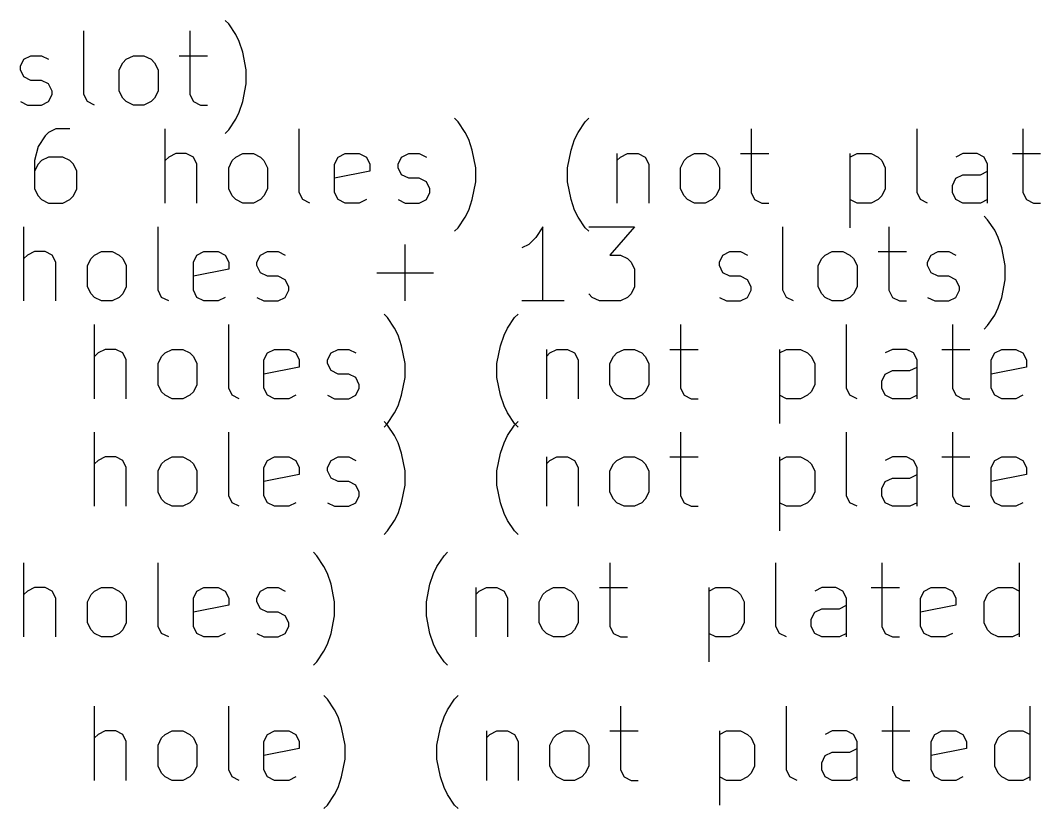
# Model space of a CAD drawing. Extents: x -8 to 314, y -166 to 1.
# Drawn here: x 60.62 to 101.91, y -163.29 to -131.4 of the extents above; entities that cross this region are included whole.
import ezdxf

# ---------------------------------------------------------------- set-up
doc = ezdxf.new("R2010")
doc.units = 0
doc.layers.add('BLACK', color=7, linetype='CONTINUOUS')

msp = doc.modelspace()

# ---------------------------------------------------------------- linework, layer by layer
at = {"layer": 'BLACK', "linetype": 'CONTINUOUS'}
for p, q in [((69.05, -131.542), (68.9071, -131.399)), ((69.3357, -131.97), (69.05, -131.542)), ((63.1929, -134.399), (63.1929, -131.827)), ((67.4786, -131.827), (67.4786, -134.399)), ((69.4786, -132.256), (69.3357, -131.97)), ((69.6214, -132.685), (69.4786, -132.256)), ((60.7643, -132.97), (61.05, -132.827)), ((61.05, -132.827), (61.4786, -132.827)), ((61.4786, -132.827), (61.7643, -132.97)), ((64.9071, -132.97), (65.1929, -132.827)), ((65.1929, -132.827), (65.6214, -132.827)), ((65.6214, -132.827), (65.9071, -132.97)), ((67.05, -132.827), (68.1929, -132.827)), ((69.7643, -133.399), (69.6214, -132.685)), ((60.6214, -133.256), (60.7643, -132.97)), ((60.6214, -133.399), (60.6214, -133.256)), ((64.6214, -133.399), (64.7643, -133.113)), ((64.7643, -133.113), (64.9071, -132.97)), ((65.9071, -132.97), (66.05, -133.113)), ((66.05, -133.113), (66.1929, -133.399)), ((60.7643, -133.685), (60.6214, -133.399)), ((61.05, -133.827), (60.7643, -133.685)), ((64.6214, -134.256), (64.6214, -133.399)), ((66.1929, -133.399), (66.1929, -134.256)), ((69.7643, -133.97), (69.7643, -133.399)), ((61.4786, -133.827), (61.05, -133.827)), ((61.7643, -133.97), (61.4786, -133.827)), ((61.9071, -134.256), (61.7643, -133.97)), ((69.6214, -134.685), (69.7643, -133.97)), ((61.7643, -134.685), (61.9071, -134.399)), ((61.9071, -134.399), (61.9071, -134.256)), ((63.3357, -134.685), (63.1929, -134.399)), ((64.7643, -134.542), (64.6214, -134.256)), ((64.9071, -134.685), (64.7643, -134.542)), ((66.05, -134.542), (65.9071, -134.685)), ((66.1929, -134.256), (66.05, -134.542)), ((67.4786, -134.399), (67.6214, -134.685)), ((60.6214, -134.685), (60.9071, -134.827)), ((60.9071, -134.827), (61.4786, -134.827)), ((61.4786, -134.827), (61.7643, -134.685)), ((63.6214, -134.827), (63.3357, -134.685)), ((65.1929, -134.827), (64.9071, -134.685)), ((65.6214, -134.827), (65.1929, -134.827)), ((65.9071, -134.685), (65.6214, -134.827)), ((67.6214, -134.685), (67.9071, -134.827)), ((67.9071, -134.827), (68.1929, -134.827)), ((69.4786, -135.113), (69.6214, -134.685)), ((69.05, -135.827), (69.3357, -135.399)), ((69.3357, -135.399), (69.4786, -135.113)), ((78.3357, -135.502), (78.1929, -135.359)), ((83.4786, -135.502), (83.6214, -135.359)), ((62.05, -135.787), (61.7643, -135.93)), ((62.6214, -135.787), (62.05, -135.787)), ((66.4786, -138.787), (66.4786, -135.787)), ((68.9071, -135.97), (69.05, -135.827)), ((71.9071, -138.359), (71.9071, -135.787)), ((78.6214, -135.93), (78.3357, -135.502)), ((83.1929, -135.93), (83.4786, -135.502)), ((90.1929, -135.787), (90.1929, -138.359)), ((96.9071, -138.359), (96.9071, -135.787)), ((101.193, -135.787), (101.193, -138.359)), ((61.6214, -136.073), (61.3357, -136.502)), ((61.7643, -135.93), (61.6214, -136.073)), ((78.7643, -136.216), (78.6214, -135.93)), ((78.9071, -136.645), (78.7643, -136.216)), ((82.9071, -136.645), (83.05, -136.216)), ((83.05, -136.216), (83.1929, -135.93)), ((61.3357, -136.502), (61.1929, -137.073)), ((79.05, -137.359), (78.9071, -136.645)), ((82.7643, -137.359), (82.9071, -136.645)), ((61.7643, -136.93), (61.4786, -137.073)), ((62.3357, -136.93), (61.7643, -136.93)), ((62.6214, -137.073), (62.3357, -136.93)), ((66.6214, -136.93), (66.4786, -137.073)), ((66.9071, -136.787), (66.6214, -136.93)), ((67.3357, -136.787), (66.9071, -136.787)), ((67.6214, -136.93), (67.3357, -136.787)), ((67.7643, -137.216), (67.6214, -136.93)), ((69.1929, -137.073), (69.3357, -136.93)), ((69.3357, -136.93), (69.6214, -136.787)), ((69.6214, -136.787), (70.05, -136.787)), ((70.05, -136.787), (70.3357, -136.93)), ((70.3357, -136.93), (70.4786, -137.073)), ((73.3357, -137.216), (73.4786, -136.93)), ((73.4786, -136.93), (73.7643, -136.787)), ((73.7643, -136.787), (74.3357, -136.787)), ((74.3357, -136.787), (74.6214, -136.93)), ((74.6214, -136.93), (74.7643, -137.216)), ((75.9071, -137.216), (76.05, -136.93)), ((76.05, -136.93), (76.3357, -136.787)), ((76.3357, -136.787), (76.7643, -136.787)), ((76.7643, -136.787), (77.05, -136.93)), ((84.7643, -136.787), (84.7643, -138.787)), ((84.7643, -137.073), (84.9071, -136.93)), ((84.9071, -136.93), (85.1929, -136.787)), ((85.1929, -136.787), (85.6214, -136.787)), ((85.6214, -136.787), (85.9071, -136.93)), ((85.9071, -136.93), (86.05, -137.216)), ((87.4786, -137.073), (87.6214, -136.93)), ((87.6214, -136.93), (87.9071, -136.787)), ((87.9071, -136.787), (88.3357, -136.787)), ((88.3357, -136.787), (88.6214, -136.93)), ((88.6214, -136.93), (88.7643, -137.073)), ((89.7643, -136.787), (90.9071, -136.787)), ((94.1929, -136.787), (94.1929, -139.787)), ((94.1929, -136.93), (94.4786, -136.787)), ((94.4786, -136.787), (95.05, -136.787)), ((95.05, -136.787), (95.3357, -136.93)), ((95.3357, -136.93), (95.4786, -137.073)), ((98.7643, -136.787), (98.4786, -136.93)), ((99.3357, -136.787), (98.7643, -136.787)), ((99.6214, -136.93), (99.3357, -136.787)), ((99.7643, -137.216), (99.6214, -136.93)), ((100.764, -136.787), (101.907, -136.787)), ((61.1929, -137.073), (61.1929, -138.216)), ((61.3357, -137.216), (61.1929, -137.502)), ((61.4786, -137.073), (61.3357, -137.216)), ((62.7643, -137.216), (62.6214, -137.073)), ((62.9071, -137.502), (62.7643, -137.216)), ((67.7643, -138.787), (67.7643, -137.216)), ((69.05, -137.359), (69.1929, -137.073)), ((69.05, -138.216), (69.05, -137.359)), ((70.4786, -137.073), (70.6214, -137.359)), ((70.6214, -137.359), (70.6214, -138.216)), ((73.3357, -138.359), (73.3357, -137.216)), ((74.7643, -137.216), (74.7643, -137.502)), ((75.9071, -137.359), (75.9071, -137.216)), ((76.05, -137.645), (75.9071, -137.359)), ((79.05, -137.93), (79.05, -137.359)), ((82.7643, -137.93), (82.7643, -137.359)), ((86.05, -137.216), (86.05, -138.787)), ((87.3357, -137.359), (87.4786, -137.073)), ((87.3357, -138.216), (87.3357, -137.359)), ((88.7643, -137.073), (88.9071, -137.359)), ((88.9071, -137.359), (88.9071, -138.216)), ((95.4786, -137.073), (95.6214, -137.359)), ((95.6214, -137.359), (95.6214, -138.216)), ((99.7643, -138.787), (99.7643, -137.216)), ((62.9071, -138.216), (62.9071, -137.502)), ((74.7643, -137.502), (73.3357, -137.787)), ((76.3357, -137.787), (76.05, -137.645)), ((76.7643, -137.787), (76.3357, -137.787)), ((77.05, -137.93), (76.7643, -137.787)), ((98.3357, -138.073), (98.4786, -137.787)), ((98.4786, -137.787), (98.7643, -137.645)), ((98.7643, -137.645), (99.4786, -137.645)), ((99.4786, -137.645), (99.7643, -137.502)), ((61.1929, -138.216), (61.3357, -138.502)), ((62.7643, -138.502), (62.9071, -138.216)), ((69.1929, -138.502), (69.05, -138.216)), ((70.6214, -138.216), (70.4786, -138.502)), ((77.1929, -138.216), (77.05, -137.93)), ((77.1929, -138.359), (77.1929, -138.216)), ((78.9071, -138.645), (79.05, -137.93)), ((82.9071, -138.645), (82.7643, -137.93)), ((87.4786, -138.502), (87.3357, -138.216)), ((88.9071, -138.216), (88.7643, -138.502)), ((95.6214, -138.216), (95.4786, -138.502)), ((98.3357, -138.359), (98.3357, -138.073)), ((61.3357, -138.502), (61.4786, -138.645)), ((61.4786, -138.645), (61.7643, -138.787)), ((62.3357, -138.787), (62.6214, -138.645)), ((62.6214, -138.645), (62.7643, -138.502)), ((69.3357, -138.645), (69.1929, -138.502)), ((69.6214, -138.787), (69.3357, -138.645)), ((70.3357, -138.645), (70.05, -138.787)), ((70.4786, -138.502), (70.3357, -138.645)), ((72.05, -138.645), (71.9071, -138.359)), ((72.3357, -138.787), (72.05, -138.645)), ((73.4786, -138.645), (73.3357, -138.359)), ((73.7643, -138.787), (73.4786, -138.645)), ((74.6214, -138.645), (74.3357, -138.787)), ((75.9071, -138.645), (76.1929, -138.787)), ((76.7643, -138.787), (77.05, -138.645)), ((77.05, -138.645), (77.1929, -138.359)), ((78.7643, -139.073), (78.9071, -138.645)), ((83.05, -139.073), (82.9071, -138.645)), ((87.6214, -138.645), (87.4786, -138.502)), ((87.9071, -138.787), (87.6214, -138.645)), ((88.6214, -138.645), (88.3357, -138.787)), ((88.7643, -138.502), (88.6214, -138.645)), ((90.1929, -138.359), (90.3357, -138.645)), ((90.3357, -138.645), (90.6214, -138.787)), ((94.4786, -138.787), (94.1929, -138.645)), ((95.3357, -138.645), (95.05, -138.787)), ((95.4786, -138.502), (95.3357, -138.645)), ((97.05, -138.645), (96.9071, -138.359)), ((97.3357, -138.787), (97.05, -138.645)), ((98.4786, -138.645), (98.3357, -138.359)), ((98.7643, -138.787), (98.4786, -138.645)), ((99.7643, -138.645), (99.4786, -138.787)), ((101.193, -138.359), (101.336, -138.645)), ((101.336, -138.645), (101.621, -138.787)), ((61.7643, -138.787), (62.3357, -138.787)), ((70.05, -138.787), (69.6214, -138.787)), ((74.3357, -138.787), (73.7643, -138.787)), ((76.1929, -138.787), (76.7643, -138.787)), ((78.6214, -139.359), (78.7643, -139.073)), ((83.1929, -139.359), (83.05, -139.073)), ((88.3357, -138.787), (87.9071, -138.787)), ((90.6214, -138.787), (90.9071, -138.787)), ((95.05, -138.787), (94.4786, -138.787)), ((99.4786, -138.787), (98.7643, -138.787)), ((101.621, -138.787), (101.907, -138.787)), ((78.3357, -139.787), (78.6214, -139.359)), ((83.4786, -139.787), (83.1929, -139.359)), ((99.7643, -139.462), (99.6214, -139.319)), ((100.05, -139.89), (99.7643, -139.462)), ((60.7643, -142.747), (60.7643, -139.747)), ((66.1929, -142.319), (66.1929, -139.747)), ((78.1929, -139.93), (78.3357, -139.787)), ((81.7643, -139.747), (81.4786, -140.176)), ((81.7643, -142.747), (81.7643, -139.747)), ((83.6214, -139.93), (83.4786, -139.787)), ((83.6214, -139.747), (85.4786, -139.747)), ((85.4786, -139.747), (84.4786, -140.89)), ((91.4786, -142.319), (91.4786, -139.747)), ((95.7643, -139.747), (95.7643, -142.319)), ((100.193, -140.176), (100.05, -139.89)), ((81.4786, -140.176), (81.1929, -140.462)), ((100.336, -140.605), (100.193, -140.176)), ((61.1929, -140.747), (60.9071, -140.89)), ((61.6214, -140.747), (61.1929, -140.747)), ((61.9071, -140.89), (61.6214, -140.747)), ((63.6214, -140.89), (63.9071, -140.747)), ((63.9071, -140.747), (64.3357, -140.747)), ((64.3357, -140.747), (64.6214, -140.89)), ((67.7643, -140.89), (68.05, -140.747)), ((68.05, -140.747), (68.6214, -140.747)), ((68.6214, -140.747), (68.9071, -140.89)), ((70.3357, -140.89), (70.6214, -140.747)), ((70.6214, -140.747), (71.05, -140.747)), ((71.05, -140.747), (71.3357, -140.89)), ((76.1929, -142.747), (76.1929, -140.462)), ((81.1929, -140.462), (80.9071, -140.605)), ((89.05, -140.89), (89.3357, -140.747)), ((89.3357, -140.747), (89.7643, -140.747)), ((89.7643, -140.747), (90.05, -140.89)), ((93.1929, -140.89), (93.4786, -140.747)), ((93.4786, -140.747), (93.9071, -140.747)), ((93.9071, -140.747), (94.1929, -140.89)), ((95.3357, -140.747), (96.4786, -140.747)), ((97.4786, -140.89), (97.7643, -140.747)), ((97.7643, -140.747), (98.1929, -140.747)), ((98.1929, -140.747), (98.4786, -140.89)), ((100.479, -141.319), (100.336, -140.605)), ((60.9071, -140.89), (60.7643, -141.033)), ((62.05, -141.176), (61.9071, -140.89)), ((62.05, -142.747), (62.05, -141.176)), ((63.3357, -141.319), (63.4786, -141.033)), ((63.4786, -141.033), (63.6214, -140.89)), ((64.6214, -140.89), (64.7643, -141.033)), ((64.7643, -141.033), (64.9071, -141.319)), ((67.6214, -141.176), (67.7643, -140.89)), ((67.6214, -142.319), (67.6214, -141.176)), ((68.9071, -140.89), (69.05, -141.176)), ((69.05, -141.176), (69.05, -141.462)), ((70.1929, -141.176), (70.3357, -140.89)), ((70.1929, -141.319), (70.1929, -141.176)), ((84.4786, -140.89), (84.9071, -140.89)), ((84.9071, -140.89), (85.1929, -141.033)), ((85.1929, -141.033), (85.3357, -141.176)), ((85.3357, -141.176), (85.4786, -141.462)), ((88.9071, -141.176), (89.05, -140.89)), ((88.9071, -141.319), (88.9071, -141.176)), ((92.9071, -141.319), (93.05, -141.033)), ((93.05, -141.033), (93.1929, -140.89)), ((94.1929, -140.89), (94.3357, -141.033)), ((94.3357, -141.033), (94.4786, -141.319)), ((97.3357, -141.176), (97.4786, -140.89)), ((97.3357, -141.319), (97.3357, -141.176)), ((63.3357, -142.176), (63.3357, -141.319)), ((64.9071, -141.319), (64.9071, -142.176)), ((69.05, -141.462), (67.6214, -141.747)), ((70.3357, -141.605), (70.1929, -141.319)), ((70.6214, -141.747), (70.3357, -141.605)), ((75.05, -141.605), (77.3357, -141.605)), ((85.4786, -141.462), (85.4786, -142.176)), ((89.05, -141.605), (88.9071, -141.319)), ((89.3357, -141.747), (89.05, -141.605)), ((92.9071, -142.176), (92.9071, -141.319)), ((94.4786, -141.319), (94.4786, -142.176)), ((97.4786, -141.605), (97.3357, -141.319)), ((97.7643, -141.747), (97.4786, -141.605)), ((100.479, -141.89), (100.479, -141.319)), ((71.05, -141.747), (70.6214, -141.747)), ((71.3357, -141.89), (71.05, -141.747)), ((71.4786, -142.176), (71.3357, -141.89)), ((89.7643, -141.747), (89.3357, -141.747)), ((90.05, -141.89), (89.7643, -141.747)), ((90.1929, -142.176), (90.05, -141.89)), ((98.1929, -141.747), (97.7643, -141.747)), ((98.4786, -141.89), (98.1929, -141.747)), ((98.6214, -142.176), (98.4786, -141.89)), ((100.336, -142.605), (100.479, -141.89)), ((63.4786, -142.462), (63.3357, -142.176)), ((64.9071, -142.176), (64.7643, -142.462)), ((66.3357, -142.605), (66.1929, -142.319)), ((67.7643, -142.605), (67.6214, -142.319)), ((71.3357, -142.605), (71.4786, -142.319)), ((71.4786, -142.319), (71.4786, -142.176)), ((85.4786, -142.176), (85.3357, -142.462)), ((90.05, -142.605), (90.1929, -142.319)), ((90.1929, -142.319), (90.1929, -142.176)), ((91.6214, -142.605), (91.4786, -142.319)), ((93.05, -142.462), (92.9071, -142.176)), ((94.4786, -142.176), (94.3357, -142.462)), ((95.7643, -142.319), (95.9071, -142.605)), ((98.4786, -142.605), (98.6214, -142.319)), ((98.6214, -142.319), (98.6214, -142.176)), ((63.6214, -142.605), (63.4786, -142.462)), ((63.9071, -142.747), (63.6214, -142.605)), ((64.3357, -142.747), (63.9071, -142.747)), ((64.6214, -142.605), (64.3357, -142.747)), ((64.7643, -142.462), (64.6214, -142.605)), ((66.6214, -142.747), (66.3357, -142.605)), ((68.05, -142.747), (67.7643, -142.605)), ((68.6214, -142.747), (68.05, -142.747)), ((68.9071, -142.605), (68.6214, -142.747)), ((70.1929, -142.605), (70.4786, -142.747)), ((70.4786, -142.747), (71.05, -142.747)), ((71.05, -142.747), (71.3357, -142.605)), ((82.6214, -142.747), (80.9071, -142.747)), ((83.7643, -142.605), (83.6214, -142.462)), ((84.05, -142.747), (83.7643, -142.605)), ((84.9071, -142.747), (84.05, -142.747)), ((85.1929, -142.605), (84.9071, -142.747)), ((85.3357, -142.462), (85.1929, -142.605)), ((88.9071, -142.605), (89.1929, -142.747)), ((89.1929, -142.747), (89.7643, -142.747)), ((89.7643, -142.747), (90.05, -142.605)), ((91.9071, -142.747), (91.6214, -142.605)), ((93.1929, -142.605), (93.05, -142.462)), ((93.4786, -142.747), (93.1929, -142.605)), ((93.9071, -142.747), (93.4786, -142.747)), ((94.1929, -142.605), (93.9071, -142.747)), ((94.3357, -142.462), (94.1929, -142.605)), ((95.9071, -142.605), (96.1929, -142.747)), ((96.1929, -142.747), (96.4786, -142.747)), ((97.3357, -142.605), (97.6214, -142.747)), ((97.6214, -142.747), (98.1929, -142.747)), ((98.1929, -142.747), (98.4786, -142.605)), ((100.193, -143.033), (100.336, -142.605)), ((100.05, -143.319), (100.193, -143.033)), ((75.4786, -143.422), (75.3357, -143.279)), ((75.7643, -143.85), (75.4786, -143.422)), ((80.3357, -143.85), (80.6214, -143.422)), ((80.6214, -143.422), (80.7643, -143.279)), ((99.7643, -143.747), (100.05, -143.319)), ((63.6214, -146.707), (63.6214, -143.707)), ((69.05, -146.279), (69.05, -143.707)), ((75.9071, -144.136), (75.7643, -143.85)), ((80.1929, -144.136), (80.3357, -143.85)), ((87.3357, -143.707), (87.3357, -146.279)), ((94.05, -146.279), (94.05, -143.707)), ((98.3357, -143.707), (98.3357, -146.279)), ((99.6214, -143.89), (99.7643, -143.747)), ((76.05, -144.565), (75.9071, -144.136)), ((80.05, -144.565), (80.1929, -144.136)), ((63.7643, -144.85), (63.6214, -144.993)), ((64.05, -144.707), (63.7643, -144.85)), ((64.4786, -144.707), (64.05, -144.707)), ((64.7643, -144.85), (64.4786, -144.707)), ((64.9071, -145.136), (64.7643, -144.85)), ((66.3357, -144.993), (66.4786, -144.85)), ((66.4786, -144.85), (66.7643, -144.707)), ((66.7643, -144.707), (67.1929, -144.707)), ((67.1929, -144.707), (67.4786, -144.85)), ((67.4786, -144.85), (67.6214, -144.993)), ((70.4786, -145.136), (70.6214, -144.85)), ((70.6214, -144.85), (70.9071, -144.707)), ((70.9071, -144.707), (71.4786, -144.707)), ((71.4786, -144.707), (71.7643, -144.85)), ((71.7643, -144.85), (71.9071, -145.136)), ((73.05, -145.136), (73.1929, -144.85)), ((73.1929, -144.85), (73.4786, -144.707)), ((73.4786, -144.707), (73.9071, -144.707)), ((73.9071, -144.707), (74.1929, -144.85)), ((76.1929, -145.279), (76.05, -144.565)), ((79.9071, -145.279), (80.05, -144.565)), ((81.9071, -144.707), (81.9071, -146.707)), ((81.9071, -144.993), (82.05, -144.85)), ((82.05, -144.85), (82.3357, -144.707)), ((82.3357, -144.707), (82.7643, -144.707)), ((82.7643, -144.707), (83.05, -144.85)), ((83.05, -144.85), (83.1929, -145.136)), ((84.6214, -144.993), (84.7643, -144.85)), ((84.7643, -144.85), (85.05, -144.707)), ((85.05, -144.707), (85.4786, -144.707)), ((85.4786, -144.707), (85.7643, -144.85)), ((85.7643, -144.85), (85.9071, -144.993)), ((86.9071, -144.707), (88.05, -144.707)), ((91.3357, -144.707), (91.3357, -147.707)), ((91.3357, -144.85), (91.6214, -144.707)), ((91.6214, -144.707), (92.1929, -144.707)), ((92.1929, -144.707), (92.4786, -144.85)), ((92.4786, -144.85), (92.6214, -144.993)), ((95.9071, -144.707), (95.6214, -144.85)), ((96.4786, -144.707), (95.9071, -144.707)), ((96.7643, -144.85), (96.4786, -144.707)), ((96.9071, -145.136), (96.7643, -144.85)), ((97.9071, -144.707), (99.05, -144.707)), ((99.9071, -145.136), (100.05, -144.85)), ((100.05, -144.85), (100.336, -144.707)), ((100.336, -144.707), (100.907, -144.707)), ((100.907, -144.707), (101.193, -144.85)), ((101.193, -144.85), (101.336, -145.136)), ((64.9071, -146.707), (64.9071, -145.136)), ((66.1929, -145.279), (66.3357, -144.993)), ((66.1929, -146.136), (66.1929, -145.279)), ((67.6214, -144.993), (67.7643, -145.279)), ((67.7643, -145.279), (67.7643, -146.136)), ((70.4786, -146.279), (70.4786, -145.136)), ((71.9071, -145.136), (71.9071, -145.422)), ((73.05, -145.279), (73.05, -145.136)), ((73.1929, -145.565), (73.05, -145.279)), ((76.1929, -145.85), (76.1929, -145.279)), ((79.9071, -145.85), (79.9071, -145.279)), ((83.1929, -145.136), (83.1929, -146.707)), ((84.4786, -145.279), (84.6214, -144.993)), ((84.4786, -146.136), (84.4786, -145.279)), ((85.9071, -144.993), (86.05, -145.279)), ((86.05, -145.279), (86.05, -146.136)), ((92.6214, -144.993), (92.7643, -145.279)), ((92.7643, -145.279), (92.7643, -146.136)), ((96.9071, -146.707), (96.9071, -145.136)), ((99.9071, -146.279), (99.9071, -145.136)), ((101.336, -145.136), (101.336, -145.422)), ((71.9071, -145.422), (70.4786, -145.707)), ((73.4786, -145.707), (73.1929, -145.565)), ((73.9071, -145.707), (73.4786, -145.707)), ((74.1929, -145.85), (73.9071, -145.707)), ((95.4786, -145.993), (95.6214, -145.707)), ((95.6214, -145.707), (95.9071, -145.565)), ((95.9071, -145.565), (96.6214, -145.565)), ((96.6214, -145.565), (96.9071, -145.422)), ((101.336, -145.422), (99.9071, -145.707)), ((66.3357, -146.422), (66.1929, -146.136)), ((67.7643, -146.136), (67.6214, -146.422)), ((74.3357, -146.136), (74.1929, -145.85)), ((74.3357, -146.279), (74.3357, -146.136)), ((76.05, -146.565), (76.1929, -145.85)), ((80.05, -146.565), (79.9071, -145.85)), ((84.6214, -146.422), (84.4786, -146.136)), ((86.05, -146.136), (85.9071, -146.422)), ((92.7643, -146.136), (92.6214, -146.422)), ((95.4786, -146.279), (95.4786, -145.993)), ((66.4786, -146.565), (66.3357, -146.422)), ((67.6214, -146.422), (67.4786, -146.565)), ((69.1929, -146.565), (69.05, -146.279)), ((70.6214, -146.565), (70.4786, -146.279)), ((74.1929, -146.565), (74.3357, -146.279)), ((84.7643, -146.565), (84.6214, -146.422)), ((85.9071, -146.422), (85.7643, -146.565)), ((87.3357, -146.279), (87.4786, -146.565)), ((92.6214, -146.422), (92.4786, -146.565)), ((94.1929, -146.565), (94.05, -146.279)), ((95.6214, -146.565), (95.4786, -146.279)), ((98.3357, -146.279), (98.4786, -146.565)), ((100.05, -146.565), (99.9071, -146.279)), ((66.7643, -146.707), (66.4786, -146.565)), ((67.1929, -146.707), (66.7643, -146.707)), ((67.4786, -146.565), (67.1929, -146.707)), ((69.4786, -146.707), (69.1929, -146.565)), ((70.9071, -146.707), (70.6214, -146.565)), ((71.4786, -146.707), (70.9071, -146.707)), ((71.7643, -146.565), (71.4786, -146.707)), ((73.05, -146.565), (73.3357, -146.707)), ((73.3357, -146.707), (73.9071, -146.707)), ((73.9071, -146.707), (74.1929, -146.565)), ((75.9071, -146.993), (76.05, -146.565)), ((80.1929, -146.993), (80.05, -146.565)), ((85.05, -146.707), (84.7643, -146.565)), ((85.4786, -146.707), (85.05, -146.707)), ((85.7643, -146.565), (85.4786, -146.707)), ((87.4786, -146.565), (87.7643, -146.707)), ((87.7643, -146.707), (88.05, -146.707)), ((91.6214, -146.707), (91.3357, -146.565)), ((92.1929, -146.707), (91.6214, -146.707)), ((92.4786, -146.565), (92.1929, -146.707)), ((94.4786, -146.707), (94.1929, -146.565)), ((95.9071, -146.707), (95.6214, -146.565)), ((96.6214, -146.707), (95.9071, -146.707)), ((96.9071, -146.565), (96.6214, -146.707)), ((98.4786, -146.565), (98.7643, -146.707)), ((98.7643, -146.707), (99.05, -146.707)), ((100.336, -146.707), (100.05, -146.565)), ((100.907, -146.707), (100.336, -146.707)), ((101.193, -146.565), (100.907, -146.707)), ((75.4786, -147.707), (75.7643, -147.279)), ((75.7643, -147.279), (75.9071, -146.993)), ((80.3357, -147.279), (80.1929, -146.993)), ((80.6214, -147.707), (80.3357, -147.279)), ((75.4786, -147.77), (75.3357, -147.627)), ((75.3357, -147.85), (75.4786, -147.707)), ((75.7643, -148.198), (75.4786, -147.77)), ((80.3357, -148.198), (80.6214, -147.77)), ((80.6214, -147.77), (80.7643, -147.627)), ((80.7643, -147.85), (80.6214, -147.707)), ((63.6214, -151.055), (63.6214, -148.055)), ((69.05, -150.627), (69.05, -148.055)), ((75.9071, -148.484), (75.7643, -148.198)), ((80.1929, -148.484), (80.3357, -148.198)), ((87.3357, -148.055), (87.3357, -150.627)), ((94.05, -150.627), (94.05, -148.055)), ((98.3357, -148.055), (98.3357, -150.627)), ((76.05, -148.913), (75.9071, -148.484)), ((80.05, -148.913), (80.1929, -148.484)), ((76.1929, -149.627), (76.05, -148.913)), ((79.9071, -149.627), (80.05, -148.913)), ((63.7643, -149.198), (63.6214, -149.341)), ((64.05, -149.055), (63.7643, -149.198)), ((64.4786, -149.055), (64.05, -149.055)), ((64.7643, -149.198), (64.4786, -149.055)), ((64.9071, -149.484), (64.7643, -149.198)), ((66.1929, -149.627), (66.3357, -149.341)), ((66.3357, -149.341), (66.4786, -149.198)), ((66.4786, -149.198), (66.7643, -149.055)), ((66.7643, -149.055), (67.1929, -149.055)), ((67.1929, -149.055), (67.4786, -149.198)), ((67.4786, -149.198), (67.6214, -149.341)), ((67.6214, -149.341), (67.7643, -149.627)), ((70.4786, -149.484), (70.6214, -149.198)), ((70.6214, -149.198), (70.9071, -149.055)), ((70.9071, -149.055), (71.4786, -149.055)), ((71.4786, -149.055), (71.7643, -149.198)), ((71.7643, -149.198), (71.9071, -149.484)), ((73.05, -149.484), (73.1929, -149.198)), ((73.1929, -149.198), (73.4786, -149.055)), ((73.4786, -149.055), (73.9071, -149.055)), ((73.9071, -149.055), (74.1929, -149.198)), ((81.9071, -149.055), (81.9071, -151.055)), ((81.9071, -149.341), (82.05, -149.198)), ((82.05, -149.198), (82.3357, -149.055)), ((82.3357, -149.055), (82.7643, -149.055)), ((82.7643, -149.055), (83.05, -149.198)), ((83.05, -149.198), (83.1929, -149.484)), ((84.4786, -149.627), (84.6214, -149.341)), ((84.6214, -149.341), (84.7643, -149.198)), ((84.7643, -149.198), (85.05, -149.055)), ((85.05, -149.055), (85.4786, -149.055)), ((85.4786, -149.055), (85.7643, -149.198)), ((85.7643, -149.198), (85.9071, -149.341)), ((85.9071, -149.341), (86.05, -149.627)), ((86.9071, -149.055), (88.05, -149.055)), ((91.3357, -149.055), (91.3357, -152.055)), ((91.3357, -149.198), (91.6214, -149.055)), ((91.6214, -149.055), (92.1929, -149.055)), ((92.1929, -149.055), (92.4786, -149.198)), ((92.4786, -149.198), (92.6214, -149.341)), ((92.6214, -149.341), (92.7643, -149.627)), ((95.9071, -149.055), (95.6214, -149.198)), ((96.4786, -149.055), (95.9071, -149.055)), ((96.7643, -149.198), (96.4786, -149.055)), ((96.9071, -149.484), (96.7643, -149.198)), ((97.9071, -149.055), (99.05, -149.055)), ((99.9071, -149.484), (100.05, -149.198)), ((100.05, -149.198), (100.336, -149.055)), ((100.336, -149.055), (100.907, -149.055)), ((100.907, -149.055), (101.193, -149.198)), ((101.193, -149.198), (101.336, -149.484)), ((64.9071, -151.055), (64.9071, -149.484)), ((66.1929, -150.484), (66.1929, -149.627)), ((67.7643, -149.627), (67.7643, -150.484)), ((70.4786, -150.627), (70.4786, -149.484)), ((71.9071, -149.77), (70.4786, -150.055)), ((71.9071, -149.484), (71.9071, -149.77)), ((73.05, -149.627), (73.05, -149.484)), ((73.1929, -149.913), (73.05, -149.627)), ((76.1929, -150.198), (76.1929, -149.627)), ((79.9071, -150.198), (79.9071, -149.627)), ((83.1929, -149.484), (83.1929, -151.055)), ((84.4786, -150.484), (84.4786, -149.627)), ((86.05, -149.627), (86.05, -150.484)), ((92.7643, -149.627), (92.7643, -150.484)), ((96.6214, -149.913), (96.9071, -149.77)), ((96.9071, -151.055), (96.9071, -149.484)), ((99.9071, -150.627), (99.9071, -149.484)), ((101.336, -149.77), (99.9071, -150.055)), ((101.336, -149.484), (101.336, -149.77)), ((73.4786, -150.055), (73.1929, -149.913)), ((73.9071, -150.055), (73.4786, -150.055)), ((74.1929, -150.198), (73.9071, -150.055)), ((74.3357, -150.484), (74.1929, -150.198)), ((76.05, -150.913), (76.1929, -150.198)), ((80.05, -150.913), (79.9071, -150.198)), ((95.4786, -150.341), (95.6214, -150.055)), ((95.6214, -150.055), (95.9071, -149.913)), ((95.9071, -149.913), (96.6214, -149.913)), ((66.3357, -150.77), (66.1929, -150.484)), ((67.7643, -150.484), (67.6214, -150.77)), ((69.1929, -150.913), (69.05, -150.627)), ((70.6214, -150.913), (70.4786, -150.627)), ((74.1929, -150.913), (74.3357, -150.627)), ((74.3357, -150.627), (74.3357, -150.484)), ((84.6214, -150.77), (84.4786, -150.484)), ((86.05, -150.484), (85.9071, -150.77)), ((87.3357, -150.627), (87.4786, -150.913)), ((92.7643, -150.484), (92.6214, -150.77)), ((94.1929, -150.913), (94.05, -150.627)), ((95.4786, -150.627), (95.4786, -150.341)), ((95.6214, -150.913), (95.4786, -150.627)), ((98.3357, -150.627), (98.4786, -150.913)), ((100.05, -150.913), (99.9071, -150.627)), ((66.4786, -150.913), (66.3357, -150.77)), ((66.7643, -151.055), (66.4786, -150.913)), ((67.1929, -151.055), (66.7643, -151.055)), ((67.4786, -150.913), (67.1929, -151.055)), ((67.6214, -150.77), (67.4786, -150.913)), ((69.4786, -151.055), (69.1929, -150.913)), ((70.9071, -151.055), (70.6214, -150.913)), ((71.4786, -151.055), (70.9071, -151.055)), ((71.7643, -150.913), (71.4786, -151.055)), ((73.05, -150.913), (73.3357, -151.055)), ((73.3357, -151.055), (73.9071, -151.055)), ((73.9071, -151.055), (74.1929, -150.913)), ((75.9071, -151.341), (76.05, -150.913)), ((80.1929, -151.341), (80.05, -150.913)), ((84.7643, -150.913), (84.6214, -150.77)), ((85.05, -151.055), (84.7643, -150.913)), ((85.4786, -151.055), (85.05, -151.055)), ((85.7643, -150.913), (85.4786, -151.055)), ((85.9071, -150.77), (85.7643, -150.913)), ((87.4786, -150.913), (87.7643, -151.055)), ((87.7643, -151.055), (88.05, -151.055)), ((91.6214, -151.055), (91.3357, -150.913)), ((92.1929, -151.055), (91.6214, -151.055)), ((92.4786, -150.913), (92.1929, -151.055)), ((92.6214, -150.77), (92.4786, -150.913)), ((94.4786, -151.055), (94.1929, -150.913)), ((95.9071, -151.055), (95.6214, -150.913)), ((96.6214, -151.055), (95.9071, -151.055)), ((96.9071, -150.913), (96.6214, -151.055)), ((98.4786, -150.913), (98.7643, -151.055)), ((98.7643, -151.055), (99.05, -151.055)), ((100.336, -151.055), (100.05, -150.913)), ((100.907, -151.055), (100.336, -151.055)), ((101.193, -150.913), (100.907, -151.055)), ((75.7643, -151.627), (75.9071, -151.341)), ((80.3357, -151.627), (80.1929, -151.341)), ((75.4786, -152.055), (75.7643, -151.627)), ((80.6214, -152.055), (80.3357, -151.627)), ((75.3357, -152.198), (75.4786, -152.055)), ((80.7643, -152.198), (80.6214, -152.055)), ((72.6214, -153.058), (72.4786, -152.915)), ((72.9071, -153.486), (72.6214, -153.058)), ((77.4786, -153.486), (77.7643, -153.058)), ((77.7643, -153.058), (77.9071, -152.915)), ((60.7643, -156.343), (60.7643, -153.343)), ((66.1929, -155.915), (66.1929, -153.343)), ((73.05, -153.772), (72.9071, -153.486)), ((77.3357, -153.772), (77.4786, -153.486)), ((84.4786, -153.343), (84.4786, -155.915)), ((91.1929, -155.915), (91.1929, -153.343)), ((95.4786, -153.343), (95.4786, -155.915)), ((101.05, -156.343), (101.05, -153.343)), ((73.1929, -154.2), (73.05, -153.772)), ((77.1929, -154.2), (77.3357, -153.772)), ((61.1929, -154.343), (60.9071, -154.486)), ((61.6214, -154.343), (61.1929, -154.343)), ((61.9071, -154.486), (61.6214, -154.343)), ((63.6214, -154.486), (63.9071, -154.343)), ((63.9071, -154.343), (64.3357, -154.343)), ((64.3357, -154.343), (64.6214, -154.486)), ((67.7643, -154.486), (68.05, -154.343)), ((68.05, -154.343), (68.6214, -154.343)), ((68.6214, -154.343), (68.9071, -154.486)), ((70.3357, -154.486), (70.6214, -154.343)), ((70.6214, -154.343), (71.05, -154.343)), ((71.05, -154.343), (71.3357, -154.486)), ((73.3357, -154.915), (73.1929, -154.2)), ((77.05, -154.915), (77.1929, -154.2)), ((79.05, -154.343), (79.05, -156.343)), ((79.1929, -154.486), (79.4786, -154.343)), ((79.4786, -154.343), (79.9071, -154.343)), ((79.9071, -154.343), (80.1929, -154.486)), ((81.9071, -154.486), (82.1929, -154.343)), ((82.1929, -154.343), (82.6214, -154.343)), ((82.6214, -154.343), (82.9071, -154.486)), ((84.05, -154.343), (85.1929, -154.343)), ((88.4786, -154.343), (88.4786, -157.343)), ((88.4786, -154.486), (88.7643, -154.343)), ((88.7643, -154.343), (89.3357, -154.343)), ((89.3357, -154.343), (89.6214, -154.486)), ((93.05, -154.343), (92.7643, -154.486)), ((93.6214, -154.343), (93.05, -154.343)), ((93.9071, -154.486), (93.6214, -154.343)), ((95.05, -154.343), (96.1929, -154.343)), ((97.1929, -154.486), (97.4786, -154.343)), ((97.4786, -154.343), (98.05, -154.343)), ((98.05, -154.343), (98.3357, -154.486)), ((99.9071, -154.486), (100.193, -154.343)), ((100.193, -154.343), (100.764, -154.343)), ((100.764, -154.343), (101.05, -154.486)), ((60.9071, -154.486), (60.7643, -154.629)), ((62.05, -154.772), (61.9071, -154.486)), ((62.05, -156.343), (62.05, -154.772)), ((63.3357, -154.915), (63.4786, -154.629)), ((63.4786, -154.629), (63.6214, -154.486)), ((64.6214, -154.486), (64.7643, -154.629)), ((64.7643, -154.629), (64.9071, -154.915)), ((67.6214, -154.772), (67.7643, -154.486)), ((67.6214, -155.915), (67.6214, -154.772)), ((68.9071, -154.486), (69.05, -154.772)), ((69.05, -154.772), (69.05, -155.058)), ((70.1929, -154.772), (70.3357, -154.486)), ((70.1929, -154.915), (70.1929, -154.772)), ((79.05, -154.629), (79.1929, -154.486)), ((80.1929, -154.486), (80.3357, -154.772)), ((80.3357, -154.772), (80.3357, -156.343)), ((81.6214, -154.915), (81.7643, -154.629)), ((81.7643, -154.629), (81.9071, -154.486)), ((82.9071, -154.486), (83.05, -154.629)), ((83.05, -154.629), (83.1929, -154.915)), ((89.6214, -154.486), (89.7643, -154.629)), ((89.7643, -154.629), (89.9071, -154.915)), ((94.05, -154.772), (93.9071, -154.486)), ((94.05, -156.343), (94.05, -154.772)), ((97.05, -154.772), (97.1929, -154.486)), ((97.05, -155.915), (97.05, -154.772)), ((98.3357, -154.486), (98.4786, -154.772)), ((98.4786, -154.772), (98.4786, -155.058)), ((99.6214, -154.915), (99.7643, -154.629)), ((99.7643, -154.629), (99.9071, -154.486)), ((63.3357, -155.772), (63.3357, -154.915)), ((64.9071, -154.915), (64.9071, -155.772)), ((69.05, -155.058), (67.6214, -155.343)), ((70.3357, -155.2), (70.1929, -154.915)), ((70.6214, -155.343), (70.3357, -155.2)), ((73.3357, -155.486), (73.3357, -154.915)), ((77.05, -155.486), (77.05, -154.915)), ((81.6214, -155.772), (81.6214, -154.915)), ((83.1929, -154.915), (83.1929, -155.772)), ((89.9071, -154.915), (89.9071, -155.772)), ((92.7643, -155.343), (93.05, -155.2)), ((93.05, -155.2), (93.7643, -155.2)), ((93.7643, -155.2), (94.05, -155.058)), ((98.4786, -155.058), (97.05, -155.343)), ((99.6214, -155.772), (99.6214, -154.915)), ((71.05, -155.343), (70.6214, -155.343)), ((71.3357, -155.486), (71.05, -155.343)), ((71.4786, -155.772), (71.3357, -155.486)), ((73.1929, -156.2), (73.3357, -155.486)), ((77.1929, -156.2), (77.05, -155.486)), ((92.6214, -155.629), (92.7643, -155.343)), ((92.6214, -155.915), (92.6214, -155.629)), ((63.4786, -156.058), (63.3357, -155.772)), ((63.6214, -156.2), (63.4786, -156.058)), ((64.7643, -156.058), (64.6214, -156.2)), ((64.9071, -155.772), (64.7643, -156.058)), ((66.3357, -156.2), (66.1929, -155.915)), ((67.7643, -156.2), (67.6214, -155.915)), ((71.3357, -156.2), (71.4786, -155.915)), ((71.4786, -155.915), (71.4786, -155.772)), ((81.7643, -156.058), (81.6214, -155.772)), ((81.9071, -156.2), (81.7643, -156.058)), ((83.05, -156.058), (82.9071, -156.2)), ((83.1929, -155.772), (83.05, -156.058)), ((84.4786, -155.915), (84.6214, -156.2)), ((89.7643, -156.058), (89.6214, -156.2)), ((89.9071, -155.772), (89.7643, -156.058)), ((91.3357, -156.2), (91.1929, -155.915)), ((92.7643, -156.2), (92.6214, -155.915)), ((95.4786, -155.915), (95.6214, -156.2)), ((97.1929, -156.2), (97.05, -155.915)), ((99.7643, -156.058), (99.6214, -155.772)), ((99.9071, -156.2), (99.7643, -156.058)), ((63.9071, -156.343), (63.6214, -156.2)), ((64.3357, -156.343), (63.9071, -156.343)), ((64.6214, -156.2), (64.3357, -156.343)), ((66.6214, -156.343), (66.3357, -156.2)), ((68.05, -156.343), (67.7643, -156.2)), ((68.6214, -156.343), (68.05, -156.343)), ((68.9071, -156.2), (68.6214, -156.343)), ((70.1929, -156.2), (70.4786, -156.343)), ((70.4786, -156.343), (71.05, -156.343)), ((71.05, -156.343), (71.3357, -156.2)), ((73.05, -156.629), (73.1929, -156.2)), ((77.3357, -156.629), (77.1929, -156.2)), ((82.1929, -156.343), (81.9071, -156.2)), ((82.6214, -156.343), (82.1929, -156.343)), ((82.9071, -156.2), (82.6214, -156.343)), ((84.6214, -156.2), (84.9071, -156.343)), ((84.9071, -156.343), (85.1929, -156.343)), ((88.7643, -156.343), (88.4786, -156.2)), ((89.3357, -156.343), (88.7643, -156.343)), ((89.6214, -156.2), (89.3357, -156.343)), ((91.6214, -156.343), (91.3357, -156.2)), ((93.05, -156.343), (92.7643, -156.2)), ((93.7643, -156.343), (93.05, -156.343)), ((94.05, -156.2), (93.7643, -156.343)), ((95.6214, -156.2), (95.9071, -156.343)), ((95.9071, -156.343), (96.1929, -156.343)), ((97.4786, -156.343), (97.1929, -156.2)), ((98.05, -156.343), (97.4786, -156.343)), ((98.3357, -156.2), (98.05, -156.343)), ((100.193, -156.343), (99.9071, -156.2)), ((100.764, -156.343), (100.193, -156.343)), ((101.05, -156.2), (100.764, -156.343)), ((72.9071, -156.915), (73.05, -156.629)), ((77.4786, -156.915), (77.3357, -156.629)), ((72.6214, -157.343), (72.9071, -156.915)), ((77.7643, -157.343), (77.4786, -156.915)), ((72.4786, -157.486), (72.6214, -157.343)), ((77.9071, -157.486), (77.7643, -157.343)), ((73.05, -158.858), (72.9071, -158.715)), ((73.3357, -159.286), (73.05, -158.858)), ((77.9071, -159.286), (78.1929, -158.858)), ((78.1929, -158.858), (78.3357, -158.715)), ((63.6214, -162.143), (63.6214, -159.143)), ((69.05, -161.715), (69.05, -159.143)), ((73.4786, -159.572), (73.3357, -159.286)), ((77.7643, -159.572), (77.9071, -159.286)), ((84.9071, -159.143), (84.9071, -161.715)), ((91.6214, -161.715), (91.6214, -159.143)), ((95.9071, -159.143), (95.9071, -161.715)), ((101.479, -162.143), (101.479, -159.143)), ((73.6214, -160), (73.4786, -159.572)), ((77.6214, -160), (77.7643, -159.572)), ((64.05, -160.143), (63.7643, -160.286)), ((64.4786, -160.143), (64.05, -160.143)), ((64.7643, -160.286), (64.4786, -160.143)), ((66.4786, -160.286), (66.7643, -160.143)), ((66.7643, -160.143), (67.1929, -160.143)), ((67.1929, -160.143), (67.4786, -160.286)), ((70.6214, -160.286), (70.9071, -160.143)), ((70.9071, -160.143), (71.4786, -160.143)), ((71.4786, -160.143), (71.7643, -160.286)), ((73.7643, -160.715), (73.6214, -160)), ((77.4786, -160.715), (77.6214, -160)), ((79.4786, -160.143), (79.4786, -162.143)), ((79.6214, -160.286), (79.9071, -160.143)), ((79.9071, -160.143), (80.3357, -160.143)), ((80.3357, -160.143), (80.6214, -160.286)), ((82.3357, -160.286), (82.6214, -160.143)), ((82.6214, -160.143), (83.05, -160.143)), ((83.05, -160.143), (83.3357, -160.286)), ((84.4786, -160.143), (85.6214, -160.143)), ((88.9071, -160.143), (88.9071, -163.143)), ((88.9071, -160.286), (89.1929, -160.143)), ((89.1929, -160.143), (89.7643, -160.143)), ((89.7643, -160.143), (90.05, -160.286)), ((93.4786, -160.143), (93.1929, -160.286)), ((94.05, -160.143), (93.4786, -160.143)), ((94.3357, -160.286), (94.05, -160.143)), ((95.4786, -160.143), (96.6214, -160.143)), ((97.6214, -160.286), (97.9071, -160.143)), ((97.9071, -160.143), (98.4786, -160.143)), ((98.4786, -160.143), (98.7643, -160.286)), ((100.336, -160.286), (100.621, -160.143)), ((100.621, -160.143), (101.193, -160.143)), ((101.193, -160.143), (101.479, -160.286)), ((63.7643, -160.286), (63.6214, -160.429)), ((64.9071, -160.572), (64.7643, -160.286)), ((64.9071, -162.143), (64.9071, -160.572)), ((66.1929, -160.715), (66.3357, -160.429)), ((66.3357, -160.429), (66.4786, -160.286)), ((67.4786, -160.286), (67.6214, -160.429)), ((67.6214, -160.429), (67.7643, -160.715)), ((70.4786, -160.572), (70.6214, -160.286)), ((70.4786, -161.715), (70.4786, -160.572)), ((71.7643, -160.286), (71.9071, -160.572)), ((71.9071, -160.572), (71.9071, -160.858)), ((79.4786, -160.429), (79.6214, -160.286)), ((80.6214, -160.286), (80.7643, -160.572)), ((80.7643, -160.572), (80.7643, -162.143)), ((82.05, -160.715), (82.1929, -160.429)), ((82.1929, -160.429), (82.3357, -160.286)), ((83.3357, -160.286), (83.4786, -160.429)), ((83.4786, -160.429), (83.6214, -160.715)), ((90.05, -160.286), (90.1929, -160.429)), ((90.1929, -160.429), (90.3357, -160.715)), ((94.4786, -160.572), (94.3357, -160.286)), ((94.4786, -162.143), (94.4786, -160.572)), ((97.4786, -160.572), (97.6214, -160.286)), ((97.4786, -161.715), (97.4786, -160.572)), ((98.7643, -160.286), (98.9071, -160.572)), ((98.9071, -160.572), (98.9071, -160.858)), ((100.05, -160.715), (100.193, -160.429)), ((100.193, -160.429), (100.336, -160.286)), ((66.1929, -161.572), (66.1929, -160.715)), ((67.7643, -160.715), (67.7643, -161.572)), ((71.9071, -160.858), (70.4786, -161.143)), ((73.7643, -161.286), (73.7643, -160.715)), ((77.4786, -161.286), (77.4786, -160.715)), ((82.05, -161.572), (82.05, -160.715)), ((83.6214, -160.715), (83.6214, -161.572)), ((90.3357, -160.715), (90.3357, -161.572)), ((93.1929, -161.143), (93.4786, -161)), ((93.4786, -161), (94.1929, -161)), ((94.1929, -161), (94.4786, -160.858)), ((98.9071, -160.858), (97.4786, -161.143)), ((100.05, -161.572), (100.05, -160.715)), ((73.6214, -162), (73.7643, -161.286)), ((77.6214, -162), (77.4786, -161.286)), ((93.05, -161.429), (93.1929, -161.143)), ((66.3357, -161.858), (66.1929, -161.572)), ((67.7643, -161.572), (67.6214, -161.858)), ((69.1929, -162), (69.05, -161.715)), ((70.6214, -162), (70.4786, -161.715)), ((82.1929, -161.858), (82.05, -161.572)), ((83.6214, -161.572), (83.4786, -161.858)), ((84.9071, -161.715), (85.05, -162)), ((90.3357, -161.572), (90.1929, -161.858)), ((91.7643, -162), (91.6214, -161.715)), ((93.05, -161.715), (93.05, -161.429)), ((93.1929, -162), (93.05, -161.715)), ((95.9071, -161.715), (96.05, -162)), ((97.6214, -162), (97.4786, -161.715)), ((100.193, -161.858), (100.05, -161.572)), ((66.4786, -162), (66.3357, -161.858)), ((66.7643, -162.143), (66.4786, -162)), ((67.1929, -162.143), (66.7643, -162.143)), ((67.4786, -162), (67.1929, -162.143)), ((67.6214, -161.858), (67.4786, -162)), ((69.4786, -162.143), (69.1929, -162)), ((70.9071, -162.143), (70.6214, -162)), ((71.4786, -162.143), (70.9071, -162.143)), ((71.7643, -162), (71.4786, -162.143)), ((73.4786, -162.429), (73.6214, -162)), ((77.7643, -162.429), (77.6214, -162)), ((82.3357, -162), (82.1929, -161.858)), ((82.6214, -162.143), (82.3357, -162)), ((83.05, -162.143), (82.6214, -162.143)), ((83.3357, -162), (83.05, -162.143)), ((83.4786, -161.858), (83.3357, -162)), ((85.05, -162), (85.3357, -162.143)), ((85.3357, -162.143), (85.6214, -162.143)), ((89.1929, -162.143), (88.9071, -162)), ((89.7643, -162.143), (89.1929, -162.143)), ((90.05, -162), (89.7643, -162.143)), ((90.1929, -161.858), (90.05, -162)), ((92.05, -162.143), (91.7643, -162)), ((93.4786, -162.143), (93.1929, -162)), ((94.1929, -162.143), (93.4786, -162.143)), ((94.4786, -162), (94.1929, -162.143)), ((96.05, -162), (96.3357, -162.143)), ((96.3357, -162.143), (96.6214, -162.143)), ((97.9071, -162.143), (97.6214, -162)), ((98.4786, -162.143), (97.9071, -162.143)), ((98.7643, -162), (98.4786, -162.143)), ((100.336, -162), (100.193, -161.858)), ((100.621, -162.143), (100.336, -162)), ((101.193, -162.143), (100.621, -162.143)), ((101.479, -162), (101.193, -162.143)), ((73.3357, -162.715), (73.4786, -162.429)), ((77.9071, -162.715), (77.7643, -162.429)), ((73.05, -163.143), (73.3357, -162.715)), ((78.1929, -163.143), (77.9071, -162.715)), ((72.9071, -163.286), (73.05, -163.143)), ((78.3357, -163.286), (78.1929, -163.143))]:
    msp.add_line(p, q, dxfattribs=at)

doc.saveas('drawing.dxf')
